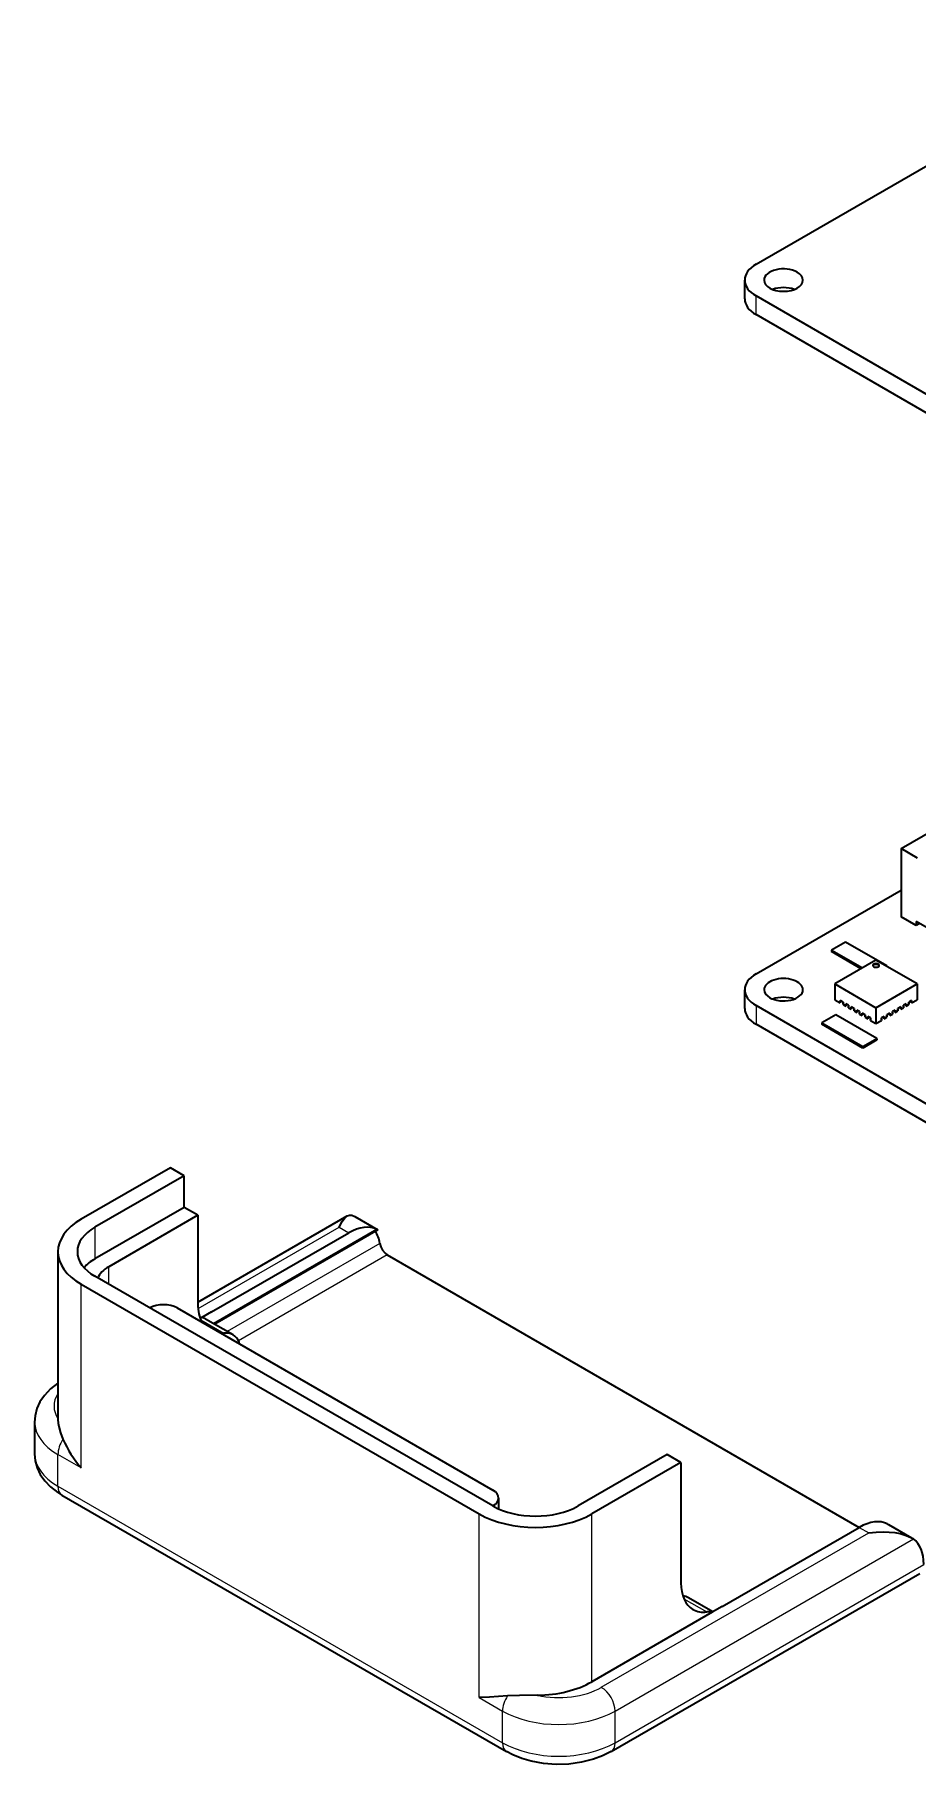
# Model space of a CAD drawing. Extents: x 507 to 804, y 334 to 583.
# Drawn here: x 673.9 to 719.4, y 493.4 to 582.6 of the extents above; entities that cross this region are included whole.
import ezdxf

# ---------------------------------------------------------------- set-up
doc = ezdxf.new("R2010")
doc.units = 0

msp = doc.modelspace()

# ---------------------------------------------------------------- linework, layer by layer
at = {"color": 7, "lineweight": 35}
for p, q in [((711.091, 570.726), (731.597, 582.565)), ((731.597, 557.254), (711.091, 569.093)), ((731.597, 556.29), (711.091, 568.129)), ((731.597, 520.674), (711.091, 532.513)), ((731.597, 519.711), (711.091, 531.55)), ((692.088, 519.664), (716.413, 505.62)), ((676.32, 518.153), (696.826, 506.314)), ((697.533, 506.722), (677.027, 518.562)), ((675.325, 507.285), (698.235, 494.058))]:
    msp.add_line(p, q, dxfattribs=at)
at = {"color": 7, "lineweight": 35, "ltscale": 0.024086}
for p, q in [((710.505, 568.946), (710.505, 569.909)), ((710.505, 532.366), (710.505, 533.33))]:
    msp.add_line(p, q, dxfattribs=at)
at = {"color": 7, "lineweight": 13, "ltscale": 0.024086}
msp.add_line((711.091, 568.129), (711.091, 569.093), dxfattribs=at)
at = {"color": 7, "lineweight": 35, "ltscale": 0.22862}
msp.add_line((718.569, 540.607), (726.489, 545.179), dxfattribs=at)
at = {"color": 7, "lineweight": 35, "ltscale": 0.024495}
msp.add_line((719.417, 540.117), (718.569, 540.607), dxfattribs=at)
at = {"color": 7, "lineweight": 35, "ltscale": 0.087773}
msp.add_line((718.569, 540.607), (718.569, 537.096), dxfattribs=at)
at = {"color": 7, "lineweight": 35, "ltscale": 0.215865}
msp.add_line((711.091, 534.146), (718.569, 538.464), dxfattribs=at)
at = {"color": 7, "lineweight": 35, "ltscale": 0.022454}
msp.add_line((719.347, 536.647), (718.569, 537.096), dxfattribs=at)
at = {"color": 7, "lineweight": 35, "ltscale": 0.005103}
for p in [(719.347, 536.851), (719.524, 536.749)]:
    msp.add_line(p, (719.347, 536.647), dxfattribs=at)
at = {"color": 7, "lineweight": 35, "ltscale": 0.032659}
msp.add_line((720.478, 536.198), (719.347, 536.851), dxfattribs=at)
at = {"color": 7, "lineweight": 35, "ltscale": 0.020755}
for p, q in [((715.703, 535.792), (714.984, 535.377)), ((715.199, 532.046), (714.48, 531.631))]:
    msp.add_line(p, q, dxfattribs=at)
at = {"color": 7, "lineweight": 35, "ltscale": 0.046018}
msp.add_line((714.984, 535.377), (716.579, 534.457), dxfattribs=at)
at = {"color": 7, "lineweight": 35, "ltscale": 0.002042}
for p, q in [((714.984, 535.377), (714.984, 535.295)), ((714.48, 531.631), (714.48, 531.55)), ((717.318, 530.823), (717.318, 530.741)), ((716.6, 530.408), (716.6, 530.326))]:
    msp.add_line(p, q, dxfattribs=at)
at = {"color": 7, "lineweight": 35, "ltscale": 0.043976}
msp.add_line((716.508, 534.416), (714.984, 535.295), dxfattribs=at)
at = {"color": 7, "lineweight": 35, "ltscale": 0.061171}
for p, q in [((717.823, 534.569), (715.703, 535.792)), ((717.318, 530.823), (715.199, 532.046))]:
    msp.add_line(p, q, dxfattribs=at)
at = {"color": 7, "lineweight": 35, "ltscale": 0.061237}
for p, q in [((717.271, 534.857), (715.15, 533.632)), ((715.15, 533.632), (717.271, 532.407))]:
    msp.add_line(p, q, dxfattribs=at)
at = {"color": 7, "lineweight": 35, "ltscale": 0.061236}
for p, q in [((719.393, 533.632), (717.271, 534.857)), ((717.271, 532.407), (719.393, 533.632))]:
    msp.add_line(p, q, dxfattribs=at)
at = {"color": 7, "lineweight": 35, "ltscale": 0.000758755}
msp.add_line((717.796, 534.554), (717.823, 534.569), dxfattribs=at)
at = {"color": 7, "lineweight": 35, "ltscale": 0.000758362}
msp.add_line((717.823, 534.569), (717.823, 534.538), dxfattribs=at)
at = {"color": 7, "lineweight": 35, "ltscale": 0.020412}
for p, q in [((715.15, 533.632), (715.15, 532.815)), ((719.393, 533.632), (719.393, 532.815)), ((681.623, 523.746), (680.916, 524.155)), ((682.33, 521.705), (681.623, 522.113)), ((707.22, 508.968), (706.513, 509.376))]:
    msp.add_line(p, q, dxfattribs=at)
at = {"color": 7, "lineweight": 13, "ltscale": 0.024088}
msp.add_line((711.091, 532.513), (711.091, 531.55), dxfattribs=at)
at = {"color": 7, "lineweight": 35, "ltscale": 0.008165}
for p, q in [((715.15, 532.815), (715.433, 532.652)), ((719.11, 532.652), (719.393, 532.815)), ((716.988, 531.754), (717.271, 531.591)), ((717.271, 531.591), (717.554, 531.754))]:
    msp.add_line(p, q, dxfattribs=at)
at = {"color": 7, "lineweight": 35, "ltscale": 0.004083}
for p, q in [((715.574, 532.693), (715.433, 532.775)), ((715.574, 532.693), (715.433, 532.775)), ((715.857, 532.407), (715.998, 532.325)), ((716.14, 532.366), (715.998, 532.448)), ((716.14, 532.366), (715.998, 532.448)), ((718.544, 532.448), (718.403, 532.366)), ((718.544, 532.448), (718.403, 532.366)), ((718.544, 532.325), (718.685, 532.407)), ((719.11, 532.775), (718.968, 532.693)), ((719.11, 532.775), (718.968, 532.693)), ((716.423, 532.081), (716.564, 531.999)), ((716.706, 532.04), (716.564, 532.121)), ((716.706, 532.04), (716.564, 532.121)), ((716.988, 531.876), (716.847, 531.958)), ((716.988, 531.876), (716.847, 531.958)), ((717.978, 532.121), (717.837, 532.04)), ((717.978, 532.121), (717.837, 532.04)), ((717.978, 531.999), (718.12, 532.081))]:
    msp.add_line(p, q, dxfattribs=at)
at = {"color": 7, "lineweight": 35, "ltscale": 0.003062}
for p, q in [((715.433, 532.652), (715.433, 532.775)), ((715.433, 532.775), (715.433, 532.652)), ((715.574, 532.57), (715.574, 532.693)), ((715.574, 532.693), (715.574, 532.57)), ((715.857, 532.407), (715.857, 532.53)), ((715.857, 532.53), (715.857, 532.407)), ((715.998, 532.325), (715.998, 532.448)), ((715.998, 532.448), (715.998, 532.325)), ((716.14, 532.244), (716.14, 532.366)), ((716.14, 532.366), (716.14, 532.244)), ((718.403, 532.244), (718.403, 532.366)), ((718.403, 532.366), (718.403, 532.244)), ((718.544, 532.325), (718.544, 532.448)), ((718.544, 532.448), (718.544, 532.325)), ((718.685, 532.407), (718.685, 532.53)), ((718.685, 532.53), (718.685, 532.407)), ((718.968, 532.57), (718.968, 532.693)), ((718.968, 532.693), (718.968, 532.57)), ((719.11, 532.652), (719.11, 532.775)), ((719.11, 532.775), (719.11, 532.652)), ((716.423, 532.081), (716.423, 532.203)), ((716.423, 532.203), (716.423, 532.081)), ((716.564, 531.999), (716.564, 532.121)), ((716.564, 532.121), (716.564, 531.999)), ((716.706, 531.917), (716.706, 532.04)), ((716.706, 532.04), (716.706, 531.917)), ((716.988, 531.754), (716.988, 531.876)), ((716.988, 531.876), (716.988, 531.754)), ((717.554, 531.754), (717.554, 531.876)), ((717.554, 531.876), (717.554, 531.754)), ((717.837, 531.917), (717.837, 532.04)), ((717.837, 532.04), (717.837, 531.917)), ((717.978, 531.999), (717.978, 532.121)), ((717.978, 532.121), (717.978, 531.999)), ((718.12, 532.081), (718.12, 532.203)), ((718.12, 532.203), (718.12, 532.081))]:
    msp.add_line(p, q, dxfattribs=at)
at = {"color": 7, "lineweight": 35, "ltscale": 0.004082}
for p, q in [((715.574, 532.57), (715.716, 532.489)), ((715.857, 532.53), (715.716, 532.611)), ((715.857, 532.53), (715.716, 532.611)), ((718.827, 532.611), (718.685, 532.53)), ((718.827, 532.611), (718.685, 532.53)), ((718.827, 532.489), (718.968, 532.57)), ((716.14, 532.244), (716.281, 532.162)), ((716.423, 532.203), (716.281, 532.285)), ((716.423, 532.203), (716.281, 532.285)), ((716.706, 531.917), (716.847, 531.836)), ((717.696, 531.958), (717.554, 531.876)), ((717.696, 531.958), (717.554, 531.876)), ((717.696, 531.836), (717.837, 531.917)), ((718.261, 532.285), (718.12, 532.203)), ((718.261, 532.285), (718.12, 532.203)), ((718.261, 532.162), (718.403, 532.244))]:
    msp.add_line(p, q, dxfattribs=at)
at = {"color": 7, "lineweight": 35, "ltscale": 0.003061}
for p, q in [((715.716, 532.489), (715.716, 532.611)), ((715.716, 532.611), (715.716, 532.489)), ((718.827, 532.489), (718.827, 532.611)), ((718.827, 532.611), (718.827, 532.489)), ((716.281, 532.162), (716.281, 532.285)), ((716.281, 532.285), (716.281, 532.162)), ((716.847, 531.836), (716.847, 531.958)), ((716.847, 531.958), (716.847, 531.836)), ((717.696, 531.836), (717.696, 531.958)), ((717.696, 531.958), (717.696, 531.836)), ((718.261, 532.162), (718.261, 532.285)), ((718.261, 532.285), (718.261, 532.162))]:
    msp.add_line(p, q, dxfattribs=at)
at = {"color": 7, "lineweight": 35, "ltscale": 0.020413}
msp.add_line((717.271, 532.407), (717.271, 531.591), dxfattribs=at)
at = {"color": 7, "lineweight": 35, "ltscale": 0.061173}
for p, q in [((714.48, 531.631), (716.6, 530.408)), ((716.6, 530.326), (714.48, 531.55))]:
    msp.add_line(p, q, dxfattribs=at)
at = {"color": 7, "lineweight": 35, "ltscale": 0.020754}
for p, q in [((716.6, 530.408), (717.318, 530.823)), ((717.318, 530.741), (716.6, 530.326))]:
    msp.add_line(p, q, dxfattribs=at)
at = {"color": 7, "lineweight": 35, "ltscale": 0.132682}
msp.add_line((680.916, 524.155), (676.32, 521.501), dxfattribs=at)
at = {"color": 7, "lineweight": 35, "ltscale": 0.132681}
for p, q in [((681.623, 523.746), (677.027, 521.093)), ((681.623, 522.113), (677.027, 519.46)), ((682.33, 521.705), (677.734, 519.052)), ((707.22, 508.968), (702.624, 506.314))]:
    msp.add_line(p, q, dxfattribs=at)
at = {"color": 7, "lineweight": 35, "ltscale": 0.040825}
for p, q in [((681.623, 522.113), (681.623, 523.746)), ((673.917, 511.05), (673.917, 509.417))]:
    msp.add_line(p, q, dxfattribs=at)
at = {"color": 7, "lineweight": 35, "ltscale": 0.11431}
msp.add_line((682.33, 521.705), (682.33, 517.133), dxfattribs=at)
at = {"color": 7, "lineweight": 35, "ltscale": 0.222204}
msp.add_line((682.33, 517.226), (690.027, 521.67), dxfattribs=at)
at = {"color": 7, "lineweight": 35, "ltscale": 0.034222}
for p, q in [((690.411, 521.647), (691.597, 520.962)), ((717.924, 505.762), (719.109, 505.078))]:
    msp.add_line(p, q, dxfattribs=at)
at = {"color": 7, "lineweight": 13, "ltscale": 0.040825}
for p, q in [((677.027, 521.093), (677.027, 519.46)), ((675.118, 507.743), (675.118, 509.376)), ((698.028, 494.516), (698.028, 496.149)), ((703.826, 494.516), (703.826, 496.149))]:
    msp.add_line(p, q, dxfattribs=at)
at = {"color": 7, "lineweight": 13, "ltscale": 0.209942}
msp.add_line((682.341, 516.894), (689.613, 521.093), dxfattribs=at)
at = {"color": 7, "lineweight": 35, "ltscale": 0.204125}
msp.add_line((683.037, 516.724), (690.108, 520.807), dxfattribs=at)
at = {"color": 7, "lineweight": 13, "ltscale": 0.243037}
msp.add_line((691.55, 520.986), (683.131, 516.126), dxfattribs=at)
at = {"color": 7, "lineweight": 35, "ltscale": 0.243062}
msp.add_line((691.61, 520.953), (683.19, 516.092), dxfattribs=at)
at = {"color": 7, "lineweight": 13, "ltscale": 0.014289}
for p, q in [((689.613, 521.093), (690.108, 520.807)), ((716.413, 505.62), (716.908, 505.334))]:
    msp.add_line(p, q, dxfattribs=at)
at = {"color": 7, "lineweight": 35, "ltscale": 0.001309}
msp.add_line((691.55, 520.986), (691.597, 520.962), dxfattribs=at)
at = {"color": 7, "lineweight": 35, "ltscale": 0.000397022}
msp.add_line((691.597, 520.962), (691.61, 520.953), dxfattribs=at)
at = {"color": 7, "lineweight": 35, "ltscale": 0.216386}
msp.add_line((675.119, 519.827), (675.119, 511.172), dxfattribs=at)
at = {"color": 7, "lineweight": 13, "ltscale": 0.227085}
msp.add_line((691.705, 520.259), (683.839, 515.717), dxfattribs=at)
at = {"color": 7, "lineweight": 13, "ltscale": 0.022453}
msp.add_line((677.734, 518.153), (677.734, 519.052), dxfattribs=at)
at = {"color": 7, "lineweight": 13, "ltscale": 0.221216}
msp.add_line((692.088, 519.664), (684.425, 515.24), dxfattribs=at)
at = {"color": 7, "lineweight": 13, "ltscale": 0.236784}
for p, q in [((676.32, 508.682), (676.32, 518.153)), ((696.826, 496.843), (696.826, 506.314))]:
    msp.add_line(p, q, dxfattribs=at)
at = {"color": 7, "lineweight": 35, "ltscale": 0.469486}
msp.add_line((681.269, 516.929), (697.533, 507.539), dxfattribs=at)
at = {"color": 7, "lineweight": 13, "ltscale": 0.034234}
msp.add_line((682.481, 516.313), (683.667, 515.629), dxfattribs=at)
at = {"color": 7, "lineweight": 35, "ltscale": 0.014548}
for p, q in [((683.037, 516.724), (682.533, 516.434)), ((709.342, 501.538), (708.838, 501.247))]:
    msp.add_line(p, q, dxfattribs=at)
at = {"color": 7, "lineweight": 35, "ltscale": 0.040826}
msp.add_line((684.143, 515.542), (682.729, 516.358), dxfattribs=at)
at = {"color": 7, "lineweight": 35, "ltscale": 0.002344}
msp.add_line((684.451, 515.091), (684.451, 515.185), dxfattribs=at)
at = {"color": 7, "lineweight": 13, "ltscale": 0.0347}
msp.add_line((676.32, 508.682), (675.118, 509.376), dxfattribs=at)
at = {"color": 7, "lineweight": 35, "ltscale": 0.13268}
msp.add_line((706.513, 509.376), (701.917, 506.722), dxfattribs=at)
at = {"color": 7, "lineweight": 35, "ltscale": 0.155135}
msp.add_line((707.22, 508.968), (707.22, 502.762), dxfattribs=at)
at = {"color": 7, "lineweight": 13}
msp.add_line((675.118, 507.743), (698.028, 494.516), dxfattribs=at)
at = {"color": 7, "lineweight": 35, "ltscale": 0.013932}
msp.add_line((697.826, 507.131), (697.826, 506.573), dxfattribs=at)
at = {"color": 7, "lineweight": 13, "ltscale": 0.216371}
msp.add_line((702.624, 497.659), (702.624, 506.314), dxfattribs=at)
at = {"color": 7, "lineweight": 35, "ltscale": 0.204124}
msp.add_line((709.342, 501.538), (716.413, 505.62), dxfattribs=at)
at = {"color": 7, "lineweight": 35, "ltscale": 0.001966}
msp.add_line((717.855, 505.8), (717.924, 505.762), dxfattribs=at)
at = {"color": 7, "lineweight": 13, "ltscale": 0.398042}
msp.add_line((703.119, 497.374), (716.908, 505.334), dxfattribs=at)
at = {"color": 7, "lineweight": 13, "ltscale": 0.443686}
msp.add_line((703.826, 496.149), (719.196, 505.023), dxfattribs=at)
at = {"color": 7, "lineweight": 35, "ltscale": 0.459279}
msp.add_line((703.619, 494.058), (719.529, 503.244), dxfattribs=at)
at = {"color": 7, "lineweight": 13, "ltscale": 0.459279}
msp.add_line((703.826, 494.516), (719.736, 503.701), dxfattribs=at)
at = {"color": 7, "lineweight": 35, "ltscale": 0.17937}
msp.add_line((708.838, 501.247), (702.624, 497.659), dxfattribs=at)
at = {"color": 7, "lineweight": 13, "ltscale": 0.034233}
msp.add_line((707.371, 501.943), (708.557, 501.258), dxfattribs=at)
at = {"color": 7, "lineweight": 35, "ltscale": 0.03611}
msp.add_line((708.87, 501.266), (707.619, 501.988), dxfattribs=at)
at = {"color": 7, "lineweight": 13, "ltscale": 0.034701}
msp.add_line((696.826, 496.843), (698.028, 496.149), dxfattribs=at)
at = {"color": 7, "lineweight": 35}
for points in [[(689.613, 521.093), (689.772, 521.392), (689.852, 521.508), (689.937, 521.602), (690.027, 521.67)], [(690.027, 521.67), (690.142, 521.712), (690.269, 521.706), (690.411, 521.647)], [(691.705, 520.259), (691.756, 520.084), (691.85, 519.904), (691.977, 519.748), (692.088, 519.664)], [(675.119, 513.054), (674.731, 512.753), (674.421, 512.424), (674.192, 512.084), (674.036, 511.741), (673.942, 511.37), (673.917, 511.05)], [(675.119, 511.172), (675.129, 510.998), (675.159, 510.813), (675.247, 510.497), (675.379, 510.16)], [(673.917, 509.417), (673.951, 509.043), (674.052, 508.684), (674.208, 508.353), (674.438, 508.022), (674.74, 507.706), (675.119, 507.413), (675.325, 507.285)], [(716.908, 505.334), (717.28, 505.377), (717.65, 505.39), (717.949, 505.379), (718.241, 505.347), (718.516, 505.296), (718.774, 505.224), (718.952, 505.156), (719.109, 505.078)], [(698.289, 496.933), (697.359, 496.86), (696.826, 496.843)], [(699.823, 496.967), (698.898, 496.957), (698.289, 496.933)], [(703.619, 494.058), (703.181, 493.839), (702.713, 493.665), (702.095, 493.509), (701.451, 493.421), (700.796, 493.401), (700.143, 493.449), (699.508, 493.564), (699.021, 493.704), (698.56, 493.889), (698.235, 494.058)]]:
    msp.add_lwpolyline(points, dxfattribs=at)
for centre, radius, start, end in [((680.647, 512.482), 5.759, 203.78009, 221.28324), ((718.577, 504.15), 1.07, 54.67261, 60.16544)]:
    msp.add_arc(centre, radius, start, end, dxfattribs=at)
for centre, major_axis, start_param, end_param in [((712.505, 569.909), (2, 0), 2.356194, 3.141593), ((712.505, 569.909), (2, 0), 3.141593, 3.926991), ((712.505, 569.909), (1, 0), 0.785398, 3.141593), ((712.505, 569.909), (1, 0), 3.141593, 6.283185), ((712.505, 569.909), (1, 0), 0, 0.785398), ((712.505, 568.946), (2, 0), 3.141593, 3.926991), ((712.505, 568.946), (1, 0), 0.986872, 2.154722), ((712.505, 533.33), (2, 0), 2.356194, 3.141593), ((717.271, 534.582), (0.166, 0), 0, 3.141593), ((717.271, 534.582), (0.166, 0), 3.141593, 3.926991), ((717.271, 534.541), (0.166, 0), 0.213856, 2.927738), ((717.271, 534.582), (0.166, 0), 3.926991, 6.283185), ((712.505, 533.33), (2, 0), 3.141593, 3.926991), ((712.505, 533.33), (1, 0), 6.283185, 9.424778), ((712.505, 533.33), (1, 0), 3.141593, 3.926991), ((712.505, 533.33), (1, 0), 3.926991, 6.283185), ((712.505, 532.366), (2, 0), 3.141593, 3.926991), ((712.505, 532.366), (1, 0), 0.986872, 2.154722), ((679.219, 519.827), (4.1, 0), 2.356194, 3.141593), ((679.219, 519.827), (3.1, 0), 2.356194, 3.141593), ((690.108, 518.357), (1.5, 2.598), 0.037814, 0.785398), ((689.613, 518.643), (1.5, 2.598), 5.665235, 5.989782), ((679.219, 519.827), (4.1, 0), 3.141593, 3.926991), ((679.219, 519.827), (3.1, 0), 3.141593, 3.926991), ((679.219, 518.194), (3.1, 0), 2.356194, 2.667875), ((679.219, 518.194), (2.1, 0), 2.356194, 2.907511), ((680.562, 516.52), (1, 0), 0.785398, 2.356194), ((684.451, 518.357), (1.5, 2.598), 2.356194, 2.801744), ((681.729, 514.626), (1, 1.732), 0.180534, 0.267206), ((681.729, 514.626), (1, 1.732), 6.283185, 6.463719), ((684.451, 518.357), (1.5, 2.598), 3.481431, 3.547982), ((683.143, 513.81), (1, 1.732), 6.283152, 6.689574), ((683.143, 513.81), (1, 1.732), 5.887548, 6.283152), ((696.826, 507.131), (1, 0), 6.283185, 7.068583), ((696.826, 507.131), (1, 0), 5.497787, 6.283185), ((699.725, 507.988), (3.1, 0), 3.926991, 5.497787), ((699.725, 507.988), (4.1, 0), 3.926991, 5.497787), ((716.413, 503.171), (1.5, 2.598), 0.037814, 0.785398), ((717.615, 502.477), (-1.5, -2.598), 2.356194, 3.085922), ((709.342, 503.987), (1.5, 2.598), 2.356194, 3.141593), ((706.619, 500.256), (1, 1.732), 6.283152, 6.55039), ((709.342, 503.987), (1.5, 2.598), 3.141593, 3.547982), ((708.033, 499.439), (1, 1.732), 0.180534, 0.406389), ((699.725, 499.333), (-4.1, 0), 1.594716, 2.356194)]:
    msp.add_ellipse(centre, major_axis=major_axis, ratio=0.57735, start_param=start_param, end_param=end_param, dxfattribs=at)
at = {"color": 7, "lineweight": 13}
for centre, major_axis, start_param, end_param in [((678.017, 511.866), (-3.1, 0), 5.920111, 6.647315), ((678.017, 511.05), (-4.1, 0), 6.283185, 7.068583), ((675.825, 509.784), (-0.5, -0.866), 4.60977, 5.497787), ((678.017, 509.417), (-4.1, 0), 0, 0.785398), ((675.825, 508.151), (-0.5, -0.866), 5.497787, 6.283185), ((698.735, 496.557), (0.5, 0.866), 1.468177, 2.356194), ((700.927, 498.639), (-3.1, 0), 1.206667, 2.356194), ((703.119, 496.557), (-0.5, 0.866), 3.926991, 5.497787), ((700.927, 497.823), (-4.1, 0), 0.785398, 2.356194), ((700.927, 496.19), (-4.1, 0), 0.785398, 2.356194), ((698.735, 494.924), (-0.5, -0.866), 5.497787, 6.283185), ((703.119, 494.924), (0.5, -0.866), 6.283185, 7.068583)]:
    msp.add_ellipse(centre, major_axis=major_axis, ratio=0.57735, start_param=start_param, end_param=end_param, dxfattribs=at)

doc.saveas('drawing.dxf')
